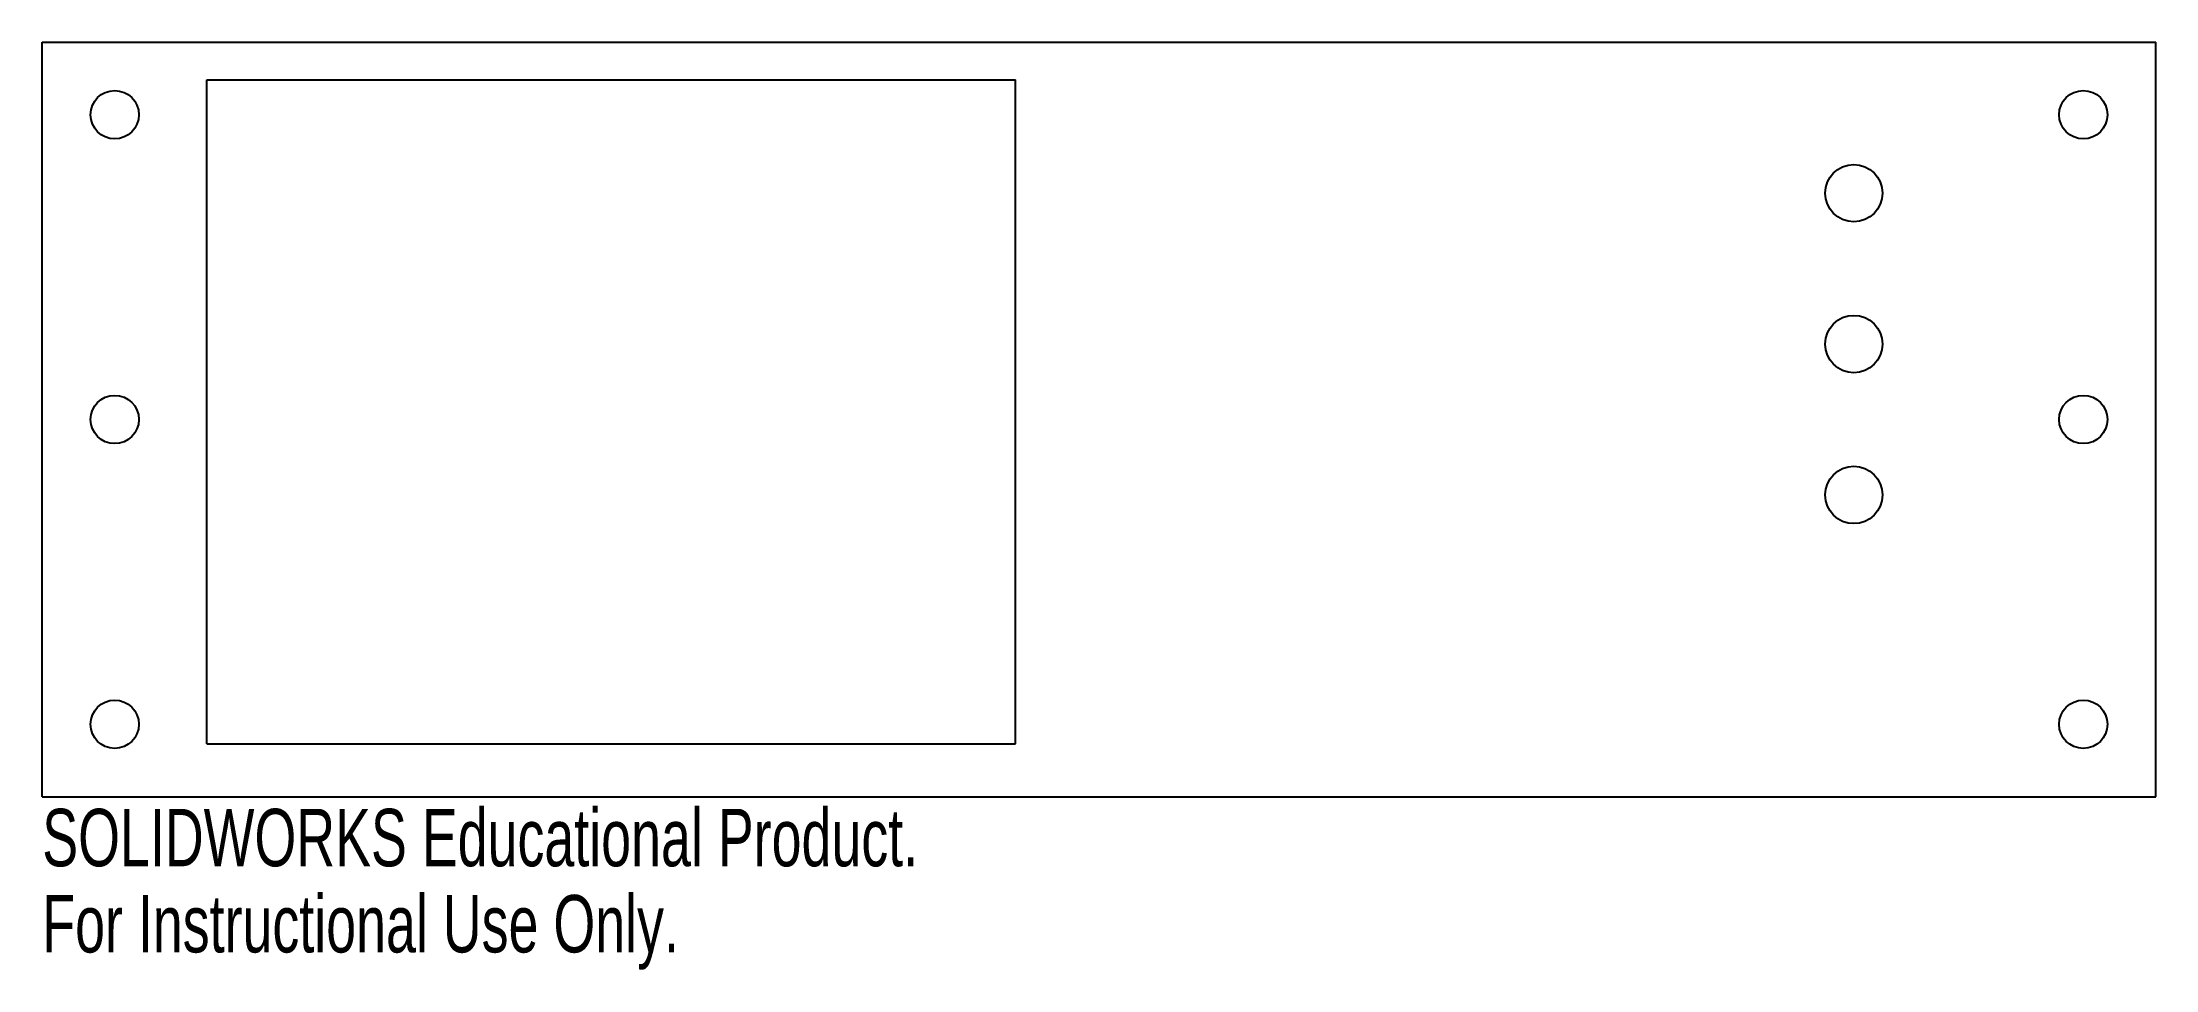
# Model space of a CAD drawing. Header units: inches. Extents: x -3.5 to 3.5, y -1.82 to 1.25.
import ezdxf

# ---------------------------------------------------------------- set-up
doc = ezdxf.new("R2010")
doc.units = ezdxf.units.IN
doc.header["$MEASUREMENT"] = 0
doc.styles.add('SLDTEXTSTYLE0', font='TXT', dxfattribs={"width": 0.7})

msp = doc.modelspace()

# ---------------------------------------------------------------- linework, layer by layer
at = {"color": 7, "linetype": 'Continuous', "lineweight": 25}
for p, q in [((-3.5, 1.25), (3.5, 1.25)), ((-3.5, -1.25), (-3.5, 1.25)), ((3.5, -1.25), (3.5, 1.25)), ((-2.9552, -1.0744), (-2.9552, 1.1256)), ((-2.9552, 1.1256), (-0.2768, 1.1256)), ((-0.2768, -1.0744), (-0.2768, 1.1256)), ((-2.9552, -1.0744), (-0.2768, -1.0744)), ((-3.5, -1.25), (3.5, -1.25))]:
    msp.add_line(p, q, dxfattribs=at)
for centre, radius in [((-3.26, 1.01), 0.08), ((3.26, 1.01), 0.08), ((2.5, 0.75), 0.095), ((2.5, 0.25), 0.095), ((-3.26, 0), 0.08), ((3.26, 0), 0.08), ((2.5, -0.25), 0.095), ((-3.26, -1.01), 0.08), ((3.26, -1.01), 0.08)]:
    msp.add_circle(centre, radius, dxfattribs=at)

# ---------------------------------------------------------------- texts
at = {"color": 7, "linetype": 'Continuous', "char_height": 0.1903, "attachment_point": 1, "style": 'SLDTEXTSTYLE0'}
for s, insert in [('SOLIDWORKS Educational Product.', (-3.5, -1.2901)), ('For Instructional Use Only.', (-3.5, -1.5756))]:
    msp.add_mtext(s, dxfattribs=dict(at, insert=insert))

doc.saveas('drawing.dxf')
